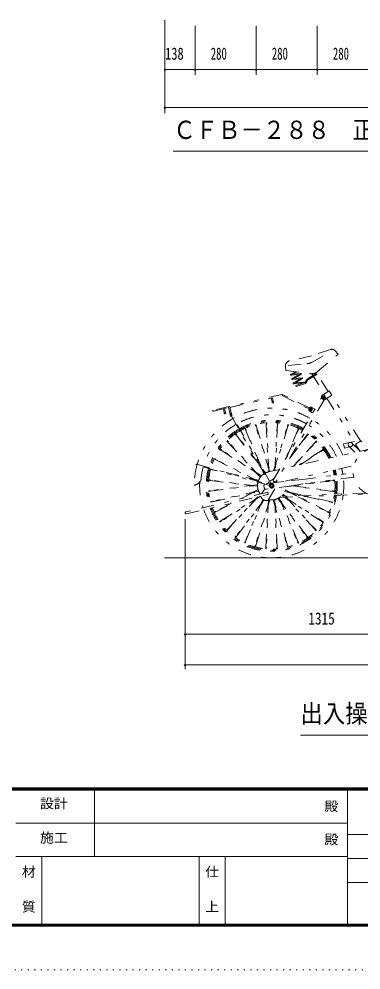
# Model space of a CAD drawing. Units: millimetres, scale not verified. Extents: x -5940 to 5940, y -4200 to 4200.
# Drawn here: x 1575 to 3142, y -4200 to 155 of the extents above; entities that cross this region are included whole.
import ezdxf
from ezdxf.enums import TextEntityAlignment as Align

# ---------------------------------------------------------------- set-up
doc = ezdxf.new("R2010")
doc.units = ezdxf.units.MM
doc.header["$LTSCALE"] = 10
doc.linetypes.add('USER4', pattern=[25, 6, -5, 2, -5, 2, -5])
doc.linetypes.add('USER5', pattern=[3, 0.5, -2.5])
for name, color, linetype, lineweight in [('0-2_2-0BOLD', 7, 'Continuous', 18), ('0-6_2-5DIM', 3, 'Continuous', 18), ('0-7_2-6HATCH', 2, 'USER4', 18), ('0-8_F-F', 5, 'Continuous', 18), ('0-9_F-E_J_ADD', 5, 'USER5', 18)]:
    doc.layers.add(name, color=color, linetype=linetype, lineweight=lineweight)
doc.styles.add('ＭＳ ゴシック', font='')
doc.styles.get('ＭＳ ゴシック').set_extended_font_data('MS Gothic')

msp = doc.modelspace()

# ---------------------------------------------------------------- linework, layer by layer
at = {"layer": '0-2_2-0BOLD'}
msp.add_lwpolyline([(2241.01, -2312.81), (5246.01, -2312.81), (5246.01, -662.81)], dxfattribs=at)
at = {"layer": '0-6_2-5DIM'}
for p, q in [((2243.7, -276.12), (2243.7, 148.88)), ((2381.7, -101.12), (2381.7, 122.75)), ((2661.7, -101.12), (2661.7, 122.75)), ((2941.7, -101.12), (2941.7, 122.75)), ((2247.7, -76.12), (2239.7, -76.12)), ((4479.7, -76.12), (2243.7, -76.12)), ((2385.7, -76.12), (2377.7, -76.12)), ((2665.7, -76.12), (2657.7, -76.12)), ((2945.7, -76.12), (2937.7, -76.12)), ((2247.7, -251.12), (2239.7, -251.12)), ((4479.7, -251.12), (2243.7, -251.12)), ((2281.7, -451.12), (4441.69, -451.12)), ((2336.01, -2822.81), (2336.01, -2136.06)), ((2340.01, -2662.81), (2332.01, -2662.81)), ((2336.01, -2662.81), (5246.01, -2662.81)), ((2340.01, -2802.81), (2332.01, -2802.81)), ((5246.01, -2802.81), (2336.01, -2802.81)), ((4784.5, -3124.11), (2864.5, -3124.11))]:
    msp.add_line(p, q, dxfattribs=at)
for centre in [(2243.7, -76.12), (2381.7, -76.12), (2661.7, -76.12), (2941.7, -76.12), (2243.7, -251.12), (2336.01, -2662.81), (2336.01, -2802.81)]:
    msp.add_arc(centre, 4, 180, 0, dxfattribs=at)
at = {"layer": '0-7_2-6HATCH'}
for p, q in [((2914.76, -1417.98), (2999.68, -1372.44)), ((2807.91, -1431.89), (2895.78, -1423.7)), ((2795.5, -1437.17), (2797.32, -1455.33)), ((2797.32, -1455.33), (2911.81, -1469.34)), ((2819.5, -1473.3), (2841.14, -1460.69)), ((2820.68, -1477.02), (2857.79, -1473.87)), ((2847.71, -1461.49), (2821.52, -1476.75)), ((2825.61, -1492.62), (2865.46, -1469.4)), ((2867.48, -1472.85), (2827.63, -1496.08)), ((2866.3, -1469.13), (2829.19, -1472.28)), ((2916.01, -1469.63), (2975.11, -1561.91)), ((2991.95, -1551.13), (2937.5, -1466.09)), ((2826.79, -1496.34), (2863.9, -1493.2)), ((2831.72, -1511.95), (2871.57, -1488.73)), ((2832.89, -1515.67), (2878.86, -1511.77)), ((2873.59, -1492.18), (2833.73, -1515.41)), ((2871.96, -1488.5), (2835.3, -1491.61)), ((2878.52, -1507.79), (2841.41, -1510.93)), ((2781.06, -1564.15), (2464.16, -1636.28)), ((2904.76, -1626.35), (2782.75, -1564.35)), ((2970.9, -1564.61), (2983.03, -1583.56)), ((2974.61, -1588.95), (3008.3, -1567.38)), ((2540.84, -1623.95), (2782.17, -1569.02)), ((2730.98, -1580.67), (2734.87, -1597.79)), ((2739.75, -1596.68), (2735.85, -1579.56)), ((2738.91, -1957.31), (2961.85, -1578.29)), ((2972.54, -1589.7), (2751.84, -1964.91)), ((2781.29, -1569.22), (2902.5, -1630.81)), ((2960.96, -1576.91), (2967.7, -1587.43)), ((2985.13, -1582.21), (3118.86, -1791.04)), ((3139.91, -1777.56), (3006.19, -1568.73)), ((2465.27, -1641.15), (2535.97, -1625.06)), ((2511.59, -1630.61), (2515.49, -1647.72)), ((2520.36, -1646.61), (2516.47, -1629.5)), ((2535.42, -1622.62), (2541.53, -1649.49)), ((2546.4, -1648.38), (2540.29, -1621.51)), ((2541.1, -1652.1), (2543.32, -1661.85)), ((2550.14, -1660.29), (2547.92, -1650.54)), ((2920.13, -1649.22), (2907.2, -1641.62)), ((2917.36, -1624.34), (2930.29, -1631.95)), ((2547.98, -1664.34), (2725.87, -1974.66)), ((2729.34, -1972.67), (2549.99, -1659.8)), ((2709.96, -1700.83), (2709.63, -1693.35)), ((2757.61, -1693.5), (2757.24, -1700.98)), ((2614.95, -1725.61), (2612.09, -1718.7)), ((2612.69, -1726.66), (2676.59, -1880.65)), ((2684.43, -1894.33), (2614.5, -1725.82)), ((2657.23, -1702.42), (2659.44, -1709.58)), ((2724.16, -1918.17), (2659.92, -1709.45)), ((2661.85, -1708.94), (2726.19, -1917.94)), ((2707.46, -1701.04), (2717.14, -1919.5)), ((2719.13, -1919.05), (2709.46, -1700.87)), ((2740.89, -1914.1), (2805.29, -1709.38)), ((2807.22, -1709.91), (2743.14, -1913.59)), ((2747.05, -1912.7), (2757.74, -1701.02)), ((2759.73, -1701.2), (2749.07, -1912.24)), ((2852.54, -1726.56), (2796.31, -1859.72)), ((2804.01, -1846.64), (2854.35, -1727.41)), ((2804.81, -1709.25), (2807.09, -1701.99)), ((2857.76, -1720.61), (2854.8, -1727.62)), ((2534.16, -1781.39), (2529.1, -1775.87)), ((2532.39, -1783.15), (2680.23, -1944.28)), ((2681.45, -1942.66), (2533.81, -1781.74)), ((2572.94, -1749.4), (2568.35, -1743.33)), ((2570.89, -1750.82), (2680.96, -1896.33)), ((2673.12, -1882.65), (2572.53, -1749.68)), ((2815, -1857.53), (2896, -1751.83)), ((2894.36, -1750.68), (2823.32, -1843.38)), ((2932.89, -1782.98), (2829.85, -1893.89)), ((2833.31, -1893.1), (2934.3, -1784.4)), ((2896.41, -1752.12), (2900.96, -1746.18)), ((2939.83, -1779.18), (2934.65, -1784.75)), ((2502.81, -1818.11), (2496.42, -1813.98)), ((2501.37, -1820.16), (2684.75, -1938.75)), ((2686.15, -1937.27), (2502.53, -1818.52)), ((3191.29, -1811.78), (2788.02, -1903.39)), ((2963.94, -1819.95), (2858.1, -1887.47)), ((2863.88, -1886.16), (2965.08, -1821.59)), ((2971.68, -1817.97), (2965.37, -1822)), ((3113.04, -1829.55), (3085.85, -1801.04)), ((3137.46, -1824.01), (3100.13, -1787.03)), ((3120.45, -1798.17), (3113.07, -1799.85)), ((3116.75, -1792.39), (3137.06, -1824.1)), ((2477.31, -1861.44), (2470.67, -1857.99)), ((2476.25, -1863.7), (2663.51, -1961.03)), ((2672.98, -1963.7), (2477.1, -1861.89)), ((2722.26, -1981.74), (2388.37, -1887.67)), ((2389.46, -1883.82), (2723.35, -1977.89)), ((2459.76, -1909.08), (2484.37, -1914.71)), ((2688.67, -1909.78), (2696.5, -1928.64)), ((2704.46, -1924.08), (2692.15, -1907.8)), ((2767.94, -1907.95), (2718.33, -1919.22)), ((2794.34, -1961.89), (3109.49, -1890.3)), ((2443.85, -1955.13), (2451.28, -1956.1)), ((2451.05, -1958.59), (2667.87, -1987)), ((2667.77, -1984.97), (2451.23, -1956.6)), ((2524.16, -1921.77), (2673.45, -1955.94)), ((2672.64, -1957.8), (2562.97, -1932.7)), ((2698.21, -1927.53), (2696.52, -1923.47)), ((2699.99, -1921.48), (2702.64, -1924.99)), ((2723.44, -1962.39), (2743.98, -1948.69)), ((2756.04, -1966.93), (2756.91, -1956.29)), ((3014.38, -1958.34), (2845.45, -1979.41)), ((2667.9, -1977.82), (2450.91, -2004.88)), ((2451.08, -2006.88), (2667.79, -1979.85)), ((2670.17, -2000.28), (2586.61, -2043.06)), ((2594.83, -2041.1), (2670.76, -2002.23)), ((2688.22, -2018.83), (2701.17, -1996.8)), ((2698.68, -1992.13), (2697.37, -1982.22)), ((2707.25, -1973.35), (2723.86, -1971.17)), ((2715.61, -1972.25), (2720.11, -1964.62)), ((2717.01, -2048.77), (2749.84, -1992.97)), ((2794.57, -2002.61), (2844.13, -2028.37)), ((2848.17, -2028.22), (2795.17, -2000.67)), ((2797.55, -1987.4), (3014.55, -1960.34)), ((3014.23, -2008.62), (2822.11, -1983.45)), ((2829.15, -1982.36), (3014.4, -2006.62)), ((3014.59, -1960.84), (3022.14, -1959.89)), ((2710.52, -2013.51), (2339.84, -2101.91)), ((2342.18, -2111.63), (2712.86, -2023.23)), ((2443.31, -2005.32), (2450.87, -2004.38)), ((2672.49, -2007.04), (2459.31, -2054.45)), ((2459.83, -2056.38), (2673.29, -2008.91)), ((2500.37, -2143.63), (2674.89, -2032.28)), ((2680.83, -2030.87), (2501.52, -2145.27)), ((2531.16, -2180.82), (2667.5, -2034.05)), ((2671.01, -2033.21), (2532.57, -2182.24)), ((2692.25, -2045.62), (2611.11, -2237.81)), ((2718.73, -2046.08), (2707.72, -2264.2)), ((2746.33, -2046.17), (2755.99, -2264.35)), ((2757.99, -2264.18), (2748.31, -2045.71)), ((2760.99, -2041.14), (2892.92, -2215.53)), ((2894.57, -2214.39), (2762.81, -2040.23)), ((2767.25, -2037.69), (2850.95, -2239.4)), ((2852.76, -2238.56), (2768.95, -2036.58)), ((2769.45, -2036.24), (3173.71, -2020.73)), ((3163.89, -2016.1), (2776.14, -2030.98)), ((2779.3, -2027.95), (2783.56, -2030.7)), ((2787.03, -2030.56), (2780.7, -2026.47)), ((2784, -2022.56), (2791.2, -2030.4)), ((2793.82, -2030.3), (2785.23, -2020.93)), ((2962.93, -2146.7), (2790.86, -2035.42)), ((2792, -2009.28), (2870.92, -2027.34)), ((2878.6, -2027.05), (2792.81, -2007.41)), ((2794.34, -2035.29), (2964.08, -2145.06)), ((2931.65, -2183.48), (2795.63, -2035.24)), ((2798.26, -2035.13), (2933.07, -2182.06)), ((2853.1, -2033.03), (2988.35, -2103.33)), ((2989.2, -2101.52), (2857.14, -2032.87)), ((2889.64, -2031.63), (3005.17, -2058.07)), ((3005.69, -2056.14), (2897.32, -2031.33)), ((3021.99, -2007.11), (3014.45, -2006.13)), ((2459.18, -2053.96), (2451.87, -2055.59)), ((2549.01, -2062.3), (2475.52, -2099.93)), ((2476.36, -2101.74), (2557.23, -2060.35)), ((2696.16, -2048.05), (2569.45, -2213.39)), ((2571.09, -2214.54), (2698.03, -2048.89)), ((2612.92, -2238.66), (2693.93, -2046.78)), ((2723.77, -2046.99), (2658.23, -2255.31)), ((2660.16, -2255.84), (2725.78, -2047.24)), ((2705.72, -2264.02), (2716.58, -2048.95)), ((2739.27, -2047.28), (2803.6, -2256.28)), ((2805.53, -2255.77), (2741.28, -2047.04)), ((3012.45, -2060.25), (3005.04, -2058.55)), ((2475.31, -2099.47), (2468.54, -2102.94)), ((2994.78, -2107.23), (2988.14, -2103.78)), ((2495.39, -2149.77), (2501.8, -2145.68)), ((2970.66, -2148.72), (2964.37, -2144.65)), ((2527.82, -2188.08), (2532.92, -2182.6)), ((2569.04, -2213.1), (2564.49, -2219.04)), ((2892.51, -2215.82), (2897.1, -2221.89)), ((2938.56, -2187.32), (2933.42, -2181.71)), ((2610.65, -2237.59), (2607.69, -2244.61)), ((2655.5, -2262.32), (2657.75, -2255.18)), ((2707.84, -2271.72), (2708.21, -2264.24)), ((2803.11, -2256.41), (2805.35, -2263.68)), ((2853.36, -2246.52), (2850.5, -2239.61)), ((2755.83, -2271.87), (2755.49, -2264.39))]:
    msp.add_line(p, q, dxfattribs=at)
for points in [[(3002.33, -1358.71), (2915.2, -1387.47), (2814.83, -1410.31)], [(2942.53, -1460.14), (3036.64, -1380.34), (3024.06, -1365.02)], [(2938.12, -1467.06), (2895.13, -1494.59), (2884.93, -1509.9), (2843.53, -1522.99)], [(2843.53, -1522.99), (2845.04, -1527.75), (2888.12, -1514.14), (2898.71, -1498.23), (2940.82, -1471.27)], [(3008.3, -1567.38), (2996.16, -1548.43), (2962.48, -1570)], [(2706.63, -1693.48), (2706.97, -1701.09), (2709.96, -1700.83)], [(2757.24, -1700.98), (2760.23, -1701.25), (2760.61, -1693.65)], [(2609.32, -1719.85), (2612.23, -1726.87), (2614.95, -1725.61)], [(2659.44, -1709.58), (2662.34, -1708.81), (2660.1, -1701.54)], [(2809.95, -1702.89), (2807.7, -1710.04), (2804.81, -1709.25)], [(2854.8, -1727.62), (2852.08, -1726.34), (2855, -1719.45)], [(2526.89, -1777.9), (2532.03, -1783.51), (2534.16, -1781.39)], [(2565.96, -1745.14), (2570.47, -1751.11), (2572.94, -1749.4)], [(2898.58, -1744.35), (2893.95, -1750.39), (2896.41, -1752.12)], [(2934.65, -1784.75), (2932.53, -1782.62), (2937.63, -1777.14)], [(3089.77, -1805.15), (3066.06, -1810.55), (3061.62, -1791.05), (3111.58, -1779.68)], [(3116.75, -1792.39), (3142.01, -1776.21), (3145.82, -1782.16)], [(2494.79, -1816.5), (2501.08, -1820.57), (2502.81, -1818.11)], [(2965.37, -1822), (2963.65, -1819.54), (2970.07, -1815.45)], [(2469.29, -1860.65), (2476.04, -1864.16), (2477.31, -1861.44)], [(2452.33, -1907.89), (2459.63, -1909.57), (2460.09, -1907.87)], [(2451.28, -1956.1), (2451.01, -1959.09), (2443.46, -1958.1)], [(3108.36, -1943.25), (2877, -1973.7), (2825.71, -1982.98), (2707.09, -1998.59)], [(2728.15, -1970.6), (2822.45, -1958.19), (2874.39, -1953.88), (3105.75, -1923.42)], [(3021.77, -1956.92), (3014.34, -1957.84), (3014.59, -1960.84)], [(2450.87, -2004.38), (2451.12, -2007.38), (2443.69, -2008.3)], [(3014.45, -2006.13), (3014.18, -2009.12), (3021.6, -2010.09)], [(2452.53, -2058.52), (2459.95, -2056.86), (2459.18, -2053.96)], [(3005.04, -2058.55), (3005.83, -2055.65), (3013.12, -2057.32)], [(2469.9, -2105.61), (2476.57, -2102.2), (2475.31, -2099.47)], [(2988.14, -2103.78), (2989.41, -2101.06), (2996.17, -2104.57)], [(2501.8, -2145.68), (2500.08, -2143.22), (2493.77, -2147.24)], [(2964.37, -2144.65), (2962.64, -2147.11), (2969.03, -2151.24)], [(2532.92, -2182.6), (2530.81, -2180.46), (2525.63, -2186.04)], [(2566.87, -2220.87), (2571.5, -2214.83), (2569.04, -2213.1)], [(2899.5, -2220.08), (2894.98, -2214.11), (2892.51, -2215.82)], [(2933.42, -2181.71), (2931.29, -2183.83), (2936.35, -2189.35)], [(2610.45, -2245.77), (2613.37, -2238.88), (2610.65, -2237.59)], [(2657.75, -2255.18), (2660.65, -2255.97), (2658.36, -2263.22)], [(2708.21, -2264.24), (2705.22, -2263.97), (2704.84, -2271.57)], [(2755.49, -2264.39), (2758.49, -2264.13), (2758.82, -2271.74)], [(2808.22, -2262.8), (2806.02, -2255.64), (2803.11, -2256.41)], [(2850.5, -2239.61), (2853.22, -2238.34), (2856.14, -2245.37)]]:
    msp.add_lwpolyline(points, dxfattribs=at)
for points in [[(2966.52, -1581.95), (2965.27, -1576.47), (2969.4, -1572.64), (2974.78, -1574.3), (2976.03, -1579.79), (2971.9, -1583.62)], [(2906.9, -1631.32), (2908.15, -1636.81), (2913.53, -1638.47), (2917.66, -1634.64), (2916.41, -1629.15), (2911.03, -1627.49)], [(2739.4, -1989.81), (2729.83, -1991.99), (2723.15, -1984.79), (2726.05, -1975.41), (2735.62, -1973.23), (2742.3, -1980.43)]]:
    msp.add_lwpolyline(points, close=True, dxfattribs=at)
for centre, radius in [((2737.86, -1599.62), 3.5), ((2970.65, -1578.13), 6.38), ((2970.65, -1578.13), 3), ((2518.47, -1649.55), 3.5), ((2545.62, -1656.19), 2.5), ((2912.28, -1632.98), 6.38), ((2912.28, -1632.98), 3), ((3093.09, -1794.14), 10), ((2732.72, -1982.61), 10.5), ((2732.72, -1982.61), 5)]:
    msp.add_circle(centre, radius, dxfattribs=at)
for centre, radius, start, end in [((3008.6, -1377.71), 20, 39.3869, 108.26218), ((2820.38, -1434.69), 25, 102.82269, 185.69766), ((2891.14, -1373.91), 50, 275.32681, 298.19893), ((2820.51, -1475.03), 2, 120.22615, 300.22614), ((2866.47, -1471.13), 2, 300.22615, 120.22615), ((2916.66, -1429.63), 40, 263.02402, 310.29732), ((2826.62, -1494.35), 2, 120.22615, 300.22614), ((2832.73, -1513.68), 2, 120.22615, 300.22614), ((2872.58, -1490.45), 2, 300.22615, 120.22615), ((2878.69, -1509.78), 2, 274.84279, 94.84279), ((2781.62, -1566.58), 2.5, 282.82581, 102.82581), ((2965.17, -1574.21), 5, 122.63559, 212.63557), ((2971.91, -1584.74), 5, 212.63559, 302.63559), ((2464.72, -1638.71), 2.5, 102.82581, 282.82579), ((2537.85, -1622.07), 2.5, 12.82581, 192.82579), ((2544.51, -1651.32), 3.5, 148.4082, 192.8235), ((2544.51, -1651.32), 3.5, 12.82352, 57.23882), ((2732.72, -1982.61), 355.2, 60.74519, 119.49983), ((2912.28, -1632.98), 10.02, 59.53391, 239.53389), ((2732.72, -1982.61), 355.2, 120.14505, 163.94258), ((2546.73, -1661.07), 3.5, 192.82352, 12.82352), ((2732.72, -1982.61), 325.2, 60.85689, 119.47014), ((2732.72, -1982.61), 300.2, 60.96698, 119.44081), ((2732.72, -1982.61), 295.2, 60.99118, 119.4343), ((2732.72, -1982.61), 290.2, 61.01622, 119.42755), ((2732.72, -1982.61), 355.2, 23.34338, 58.32542), ((2732.72, -1982.61), 325.2, 120.1749, 163.91257), ((2732.72, -1982.61), 300.2, 120.20425, 163.88358), ((2732.72, -1982.61), 295.2, 120.21066, 163.87704), ((2732.72, -1982.61), 290.2, 120.2173, 163.87032), ((2732.72, -1982.61), 290.2, 25.74219, 58.05435), ((2732.72, -1982.61), 295.2, 25.5193, 58.0795), ((2732.72, -1982.61), 300.2, 25.30403, 58.10381), ((2732.72, -1982.61), 325.2, 24.32893, 58.21387), ((3215.66, -1919.04), 110, 320.16676, 308.75388), ((2732.72, -1982.61), 355.2, 164.58783, 179.66766), ((2388.91, -1885.74), 2, 74.25984, 254.25984), ((2732.72, -1982.61), 325.2, 164.61766, 175.70377), ((2732.72, -1982.61), 300.2, 164.64703, 198.17206), ((2732.72, -1982.61), 295.2, 164.65343, 198.25279), ((2732.72, -1982.61), 290.2, 164.66008, 198.33633), ((2732.72, -1982.61), 290.2, 9.4731, 14.09312), ((2732.72, -1982.61), 295.2, 9.43968, 14.07124), ((2732.72, -1982.61), 300.2, 9.40739, 14.05013), ((2732.72, -1982.61), 330.2, 9.23381, 13.93636), ((2366.71, -1932.99), 48.77, 282.81558, 328.81374), ((2732.72, -1982.61), 65, 121.58574, 162.50206), ((2732.72, -1982.61), 65, 102.8228, 118.0593), ((2748.72, -1955.41), 10, 190.94412, 288.12488), ((2732.72, -1982.61), 290.2, 352.27635, 5.52361), ((2732.72, -1982.61), 295.2, 352.44609, 5.55711), ((2732.72, -1982.61), 300.2, 352.61012, 5.58952), ((2732.72, -1982.61), 330.2, 353.48822, 5.76292), ((2732.72, -1982.61), 330.2, 177.05116, 197.73874), ((2732.72, -1982.61), 65, 166.02852, 215.94264), ((2704.81, -1981.24), 7.5, 129.71263, 187.49625), ((2706.11, -1991.15), 7.5, 187.49626, 277.49626), ((2732.72, -1982.61), 65, 257.4556, 356.41095), ((2732.72, -1982.61), 330.2, 199.48116, 352.60944), ((2732.72, -1982.61), 300.2, 200.09027, 351.64088), ((2732.72, -1982.61), 295.2, 200.20384, 351.4599), ((2732.72, -1982.61), 290.2, 200.32135, 351.2726), ((2707.38, -2025.71), 25, 190.80933, 292.66537), ((2711.69, -2018.37), 5, 283.5168, 103.5168), ((2341.01, -2106.77), 5, 103.5168, 283.51678)]:
    msp.add_arc(centre, radius, start, end, dxfattribs=at)
at = {"layer": '0-8_F-F'}
for p, q in [((5730, -3366), (-5730, -3366)), ((-5730, -3367), (5730, -3367)), ((5730, -3368), (-5730, -3368)), ((-5730, -3369), (5730, -3369)), ((5730, -3370), (-5730, -3370)), ((-5730, -3371), (5730, -3371)), ((5730, -3372), (-5730, -3372)), ((-5730, -3373), (5730, -3373)), ((5730, -3374), (-5730, -3374)), ((-5730, -3375), (5730, -3375)), ((5730, -3376), (-5730, -3376)), ((1920, -3680), (1920, -3376)), ((3080, -4000), (3080, -3376)), ((1560, -3528), (3080, -3528)), ((3080, -3580), (5180, -3580)), ((3080, -3680), (1560, -3680)), ((1680, -3680), (1680, -4000)), ((2400, -3680), (2400, -4000)), ((2520, -4000), (2520, -3680)), ((4340, -3690), (3080, -3690)), ((3080, -3800), (5740, -3800))]:
    msp.add_line(p, q, dxfattribs=at)
for points in [[(5740, -4000), (-5740, -4000), (-5740, 4040), (5740, 4040)], [(5739, -3999), (-5739, -3999), (-5739, 4039), (5739, 4039)], [(5738, -3998), (5738, 4038), (-5738, 4038), (-5738, -3998)], [(5737, -3997), (-5737, -3997), (-5737, 4037), (5737, 4037)], [(5736, -3996), (5736, 4036), (-5736, 4036), (-5736, -3996)], [(5735, -3995), (-5735, -3995), (-5735, 4035), (5735, 4035)], [(5734, -3994), (5734, 4034), (-5734, 4034), (-5734, -3994)], [(5733, -3993), (-5733, -3993), (-5733, 4033), (5733, 4033)], [(5732, -3992), (-5732, -3992), (-5732, 4032), (5732, 4032)], [(5731, -3991), (-5731, -3991), (-5731, 4031), (5731, 4031)], [(5730, -3990), (5730, 4030), (-5730, 4030), (-5730, -3990)]]:
    msp.add_lwpolyline(points, close=True, dxfattribs=at)
at = {"layer": '0-9_F-E_J_ADD'}
msp.add_lwpolyline([(5940, -4200), (-5940, -4200), (-5940, 4200), (5940, 4200)], close=True, dxfattribs=at)

# ---------------------------------------------------------------- texts
at = {"layer": '0-6_2-5DIM', "color": 7, "style": 'ＭＳ ゴシック'}
for s, height, width, p in [('138', 55.72, 0.75, (2244.2, -48.52)), ('280', 55.72, 0.65, (2453.2, -48.52)), ('280', 55.72, 0.65, (2733.2, -48.52)), ('280', 55.72, 0.65, (3013.2, -48.52)), ('ＣＦＢ－２８８\u3000正面図\u3000Ｓ＝１／２０', 83.58, 0.9, (2281.7, -419.72)), ('1315', 55.72, 0.8, (2900.51, -2635.21)), ('出入操作必要寸法図\u3000Ｓ＝１／２０', 83.58, 0.9, (2864.5, -3092.71))]:
    msp.add_text(s, height=height, dxfattribs=dict(at, width=width)).set_placement(p, align=Align.BOTTOM_LEFT)
at = {"layer": '0-8_F-F', "color": 7, "style": 'ＭＳ ゴシック', "width": 1.05}
for s, p in [('設計', (1671, -3473.14)), ('殿', (2974, -3485.92)), ('施工', (1671, -3629.92)), ('殿', (2974, -3637.92)), ('材', (1588, -3785.92)), ('仕', (2428, -3785.92)), ('質', (1588, -3945.92)), ('上', (2428, -3945.92))]:
    msp.add_text(s, height=44.57, dxfattribs=at).set_placement(p, align=Align.BOTTOM_LEFT)

doc.saveas('drawing.dxf')
